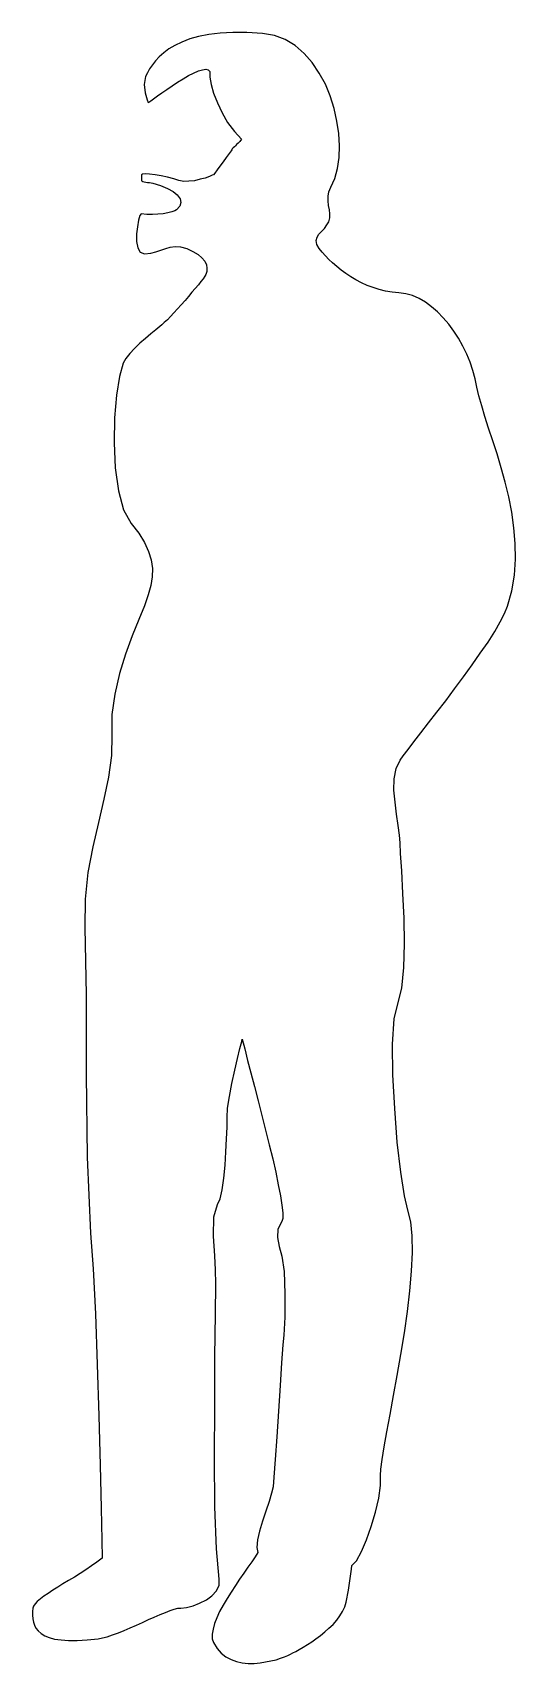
# Model space of a CAD drawing. Extents: x -521 to 29, y -536 to 1321.
import ezdxf

# ---------------------------------------------------------------- set-up
doc = ezdxf.new("R2010")
doc.units = 0
doc.header["$LTSCALE"] = 1270
doc.header["$MEASUREMENT"] = 0
doc.layers.get('0').update_dxf_attribs({"linetype": 'CONTINUOUS'})

msp = doc.modelspace()

# ---------------------------------------------------------------- linework, layer by layer
at = {"linetype": 'CONTINUOUS'}
for p, q in [((-320.6, 1318.3), (-332.2, 1316.1)), ((-307.6, 1319.9), (-320.6, 1318.3)), ((-293.1, 1320.5), (-307.6, 1319.9)), ((-277.1, 1320.5), (-293.1, 1320.5)), ((-259.4, 1319.6), (-277.1, 1320.5)), ((-245.8, 1317.4), (-259.4, 1319.6)), ((-366.3, 1301.9), (-371.9, 1297.5)), ((-359.3, 1306), (-366.3, 1301.9)), ((-351.4, 1309.8), (-359.3, 1306)), ((-342.3, 1313.3), (-351.4, 1309.8)), ((-332.2, 1316.1), (-342.3, 1313.3)), ((-233.6, 1312.7), (-245.8, 1317.4)), ((-222.2, 1305.7), (-233.6, 1312.7)), ((-212.1, 1296.9), (-222.2, 1305.7)), ((-384.9, 1283.7), (-388, 1279.3)), ((-381.4, 1288.4), (-384.9, 1283.7)), ((-377, 1293.1), (-381.4, 1288.4)), ((-371.9, 1297.5), (-377, 1293.1)), ((-203, 1286.5), (-212.1, 1296.9)), ((-194.8, 1274.5), (-203, 1286.5)), ((-392.7, 1270.4), (-394.3, 1261.6)), ((-390.5, 1274.8), (-392.7, 1270.4)), ((-388, 1279.3), (-390.5, 1274.8)), ((-362.5, 1260), (-356.2, 1264.1)), ((-356.2, 1264.1), (-349.9, 1267.9)), ((-349.9, 1267.9), (-343.6, 1271.7)), ((-343.6, 1271.7), (-337.9, 1274.5)), ((-337.9, 1274.5), (-332.5, 1277)), ((-332.5, 1277), (-327.8, 1278.3)), ((-327.8, 1278.3), (-324, 1278.9)), ((-324, 1278.9), (-321.2, 1278.3)), ((-321.2, 1278.3), (-319.6, 1276.1)), ((-319.6, 1276.1), (-319.6, 1269.8)), ((-319.6, 1269.8), (-318, 1261.3)), ((-187.8, 1261.9), (-194.8, 1274.5)), ((-394.3, 1261.6), (-393, 1251.8)), ((-393, 1251.8), (-390.9, 1243.9)), ((-386.7, 1243), (-383.6, 1245.2)), ((-383.6, 1245.2), (-379.2, 1248.4)), ((-379.2, 1248.4), (-374.1, 1252.1)), ((-374.1, 1252.1), (-368.5, 1255.9)), ((-368.5, 1255.9), (-362.5, 1260)), ((-318, 1261.3), (-315.2, 1251.5)), ((-315.2, 1251.5), (-310.8, 1240.5)), ((-182.2, 1248.4), (-187.8, 1261.9)), ((-177.8, 1234.2), (-182.2, 1248.4)), ((-390.9, 1243.9), (-389.6, 1240.8)), ((-389.6, 1240.8), (-389, 1241.4)), ((-389, 1241.4), (-386.7, 1243)), ((-310.8, 1240.5), (-305.4, 1229.1)), ((-305.4, 1229.1), (-299.1, 1218.1)), ((-174.6, 1219.7), (-177.8, 1234.2)), ((-299.1, 1218.1), (-291.5, 1208)), ((-291.5, 1208), (-283.4, 1199.2)), ((-172.4, 1205.5), (-174.6, 1219.7)), ((-292.8, 1189.4), (-293.8, 1188.1)), ((-291.5, 1190.4), (-292.8, 1189.4)), ((-290.3, 1191.6), (-291.5, 1190.4)), ((-289, 1193.2), (-290.3, 1191.6)), ((-287.1, 1194.8), (-289, 1193.2)), ((-285.2, 1196.7), (-287.1, 1194.8)), ((-283.4, 1199.2), (-285.2, 1196.7)), ((-171.8, 1191.6), (-172.4, 1205.5)), ((-172.1, 1178.4), (-171.8, 1191.6)), ((-304.2, 1173.6), (-307.9, 1168.6)), ((-300.7, 1178.4), (-304.2, 1173.6)), ((-297.5, 1182.8), (-300.7, 1178.4)), ((-295.3, 1185.9), (-297.5, 1182.8)), ((-294.4, 1187.2), (-295.3, 1185.9)), ((-293.8, 1188.1), (-294.4, 1187.2)), ((-174, 1165.8), (-172.1, 1178.4)), ((-396.2, 1159.5), (-397.2, 1158.8)), ((-397.2, 1158.8), (-397.2, 1156.6)), ((-397.2, 1156.6), (-397.2, 1155)), ((-397.2, 1155), (-397.2, 1153.8)), ((-397.2, 1153.8), (-397.2, 1152.2)), ((-397.2, 1152.2), (-396.8, 1151.6)), ((-396.8, 1151.6), (-395.9, 1151)), ((-392.7, 1159.8), (-396.2, 1159.5)), ((-388, 1159.5), (-392.7, 1159.8)), ((-381.7, 1158.8), (-388, 1159.5)), ((-374.8, 1157.6), (-381.7, 1158.8)), ((-367.5, 1156), (-374.8, 1157.6)), ((-360.6, 1154.1), (-367.5, 1156)), ((-354.6, 1152.2), (-360.6, 1154.1)), ((-349.2, 1151), (-354.6, 1152.2)), ((-343.3, 1151.3), (-349.2, 1151)), ((-336.9, 1151.9), (-343.3, 1151.3)), ((-330.6, 1153.5), (-336.9, 1151.9)), ((-324.6, 1155), (-330.6, 1153.5)), ((-319.9, 1156.6), (-324.6, 1155)), ((-316.8, 1158.2), (-319.9, 1156.6)), ((-315.2, 1158.8), (-316.8, 1158.2)), ((-313.6, 1160.7), (-315.2, 1158.8)), ((-311.1, 1164.2), (-313.6, 1160.7)), ((-307.9, 1168.6), (-311.1, 1164.2)), ((-181.5, 1144.7), (-177.1, 1154.4)), ((-177.1, 1154.4), (-174, 1165.8)), ((-395.9, 1151), (-394.3, 1150.6)), ((-394.3, 1150.6), (-392.4, 1150.3)), ((-392.4, 1150.3), (-390.5, 1150)), ((-390.5, 1150), (-388.3, 1149.7)), ((-388.3, 1149.7), (-386.4, 1149.4)), ((-386.4, 1149.4), (-384.5, 1149.1)), ((-384.5, 1149.1), (-375.7, 1146.5)), ((-375.7, 1146.5), (-367.8, 1143.1)), ((-367.8, 1143.1), (-361.2, 1139.6)), ((-361.2, 1139.6), (-356.5, 1135.8)), ((-356.5, 1135.8), (-353.3, 1131.4)), ((-184.7, 1134.2), (-183.7, 1139.3)), ((-184.7, 1128.9), (-184.7, 1134.2)), ((-183.7, 1139.3), (-181.5, 1144.7)), ((-397.8, 1114.1), (-399, 1112.2)), ((-391.2, 1113.4), (-397.8, 1114.1)), ((-372.6, 1114.4), (-378.6, 1113.8)), ((-367.2, 1115.3), (-372.6, 1114.4)), ((-362.8, 1116.6), (-367.2, 1115.3)), ((-359.3, 1117.5), (-362.8, 1116.6)), ((-357.4, 1118.8), (-359.3, 1117.5)), ((-353.6, 1122.9), (-357.4, 1118.8)), ((-352.4, 1127.3), (-353.6, 1122.9)), ((-353.3, 1131.4), (-352.4, 1127.3)), ((-184.1, 1123.8), (-184.7, 1128.9)), ((-183.1, 1118.8), (-184.1, 1123.8)), ((-182.8, 1114.1), (-183.1, 1118.8)), ((-182.8, 1109.7), (-182.8, 1114.1)), ((-401.9, 1099.6), (-402.8, 1091.4)), ((-400.6, 1107.1), (-401.9, 1099.6)), ((-399, 1112.2), (-400.6, 1107.1)), ((-384.9, 1113.4), (-391.2, 1113.4)), ((-378.6, 1113.8), (-384.9, 1113.4)), ((-191.9, 1094.5), (-188.8, 1097.7)), ((-188.8, 1097.7), (-186, 1101.5)), ((-186, 1101.5), (-183.7, 1105.2)), ((-183.7, 1105.2), (-182.8, 1109.7)), ((-402.8, 1091.4), (-402.8, 1082.9)), ((-402.8, 1082.9), (-401.6, 1075.6)), ((-364.7, 1076.2), (-359, 1076.9)), ((-359, 1076.9), (-353, 1076.6)), ((-198.2, 1083.8), (-197.3, 1087.6)), ((-197.6, 1079.4), (-198.2, 1083.8)), ((-194.8, 1074.7), (-197.6, 1079.4)), ((-197.3, 1087.6), (-195.1, 1091.1)), ((-195.1, 1091.1), (-191.9, 1094.5)), ((-401.6, 1075.6), (-398.7, 1070.6)), ((-398.7, 1070.6), (-394, 1068.7)), ((-394, 1068.7), (-386.7, 1069.3)), ((-386.7, 1069.3), (-380.8, 1070.9)), ((-380.8, 1070.9), (-375.1, 1072.8)), ((-375.1, 1072.8), (-369.7, 1074.7)), ((-369.7, 1074.7), (-364.7, 1076.2)), ((-353, 1076.6), (-345.8, 1074.7)), ((-345.8, 1074.7), (-338.8, 1071.5)), ((-338.8, 1071.5), (-332.8, 1068)), ((-332.8, 1068), (-328.4, 1064.3)), ((-328.4, 1064.3), (-325.3, 1060.2)), ((-325.3, 1060.2), (-323.4, 1056.1)), ((-191.6, 1070.6), (-194.8, 1074.7)), ((-187.8, 1066.5), (-191.6, 1070.6)), ((-183.7, 1062.4), (-187.8, 1066.5)), ((-179.6, 1058.3), (-183.7, 1062.4)), ((-327.2, 1040.3), (-329.7, 1037.2)), ((-325.3, 1043.1), (-327.2, 1040.3)), ((-324, 1045), (-325.3, 1043.1)), ((-322.8, 1048.5), (-324, 1045)), ((-323.4, 1056.1), (-322.8, 1052.3)), ((-322.8, 1052.3), (-322.8, 1048.5)), ((-174.9, 1054.2), (-179.6, 1058.3)), ((-169.9, 1050.1), (-174.9, 1054.2)), ((-164.5, 1046.3), (-169.9, 1050.1)), ((-158.8, 1042.5), (-164.5, 1046.3)), ((-152.9, 1039), (-158.8, 1042.5)), ((-339.8, 1024.9), (-343.6, 1020.1)), ((-336, 1029.3), (-339.8, 1024.9)), ((-332.5, 1033.4), (-336, 1029.3)), ((-329.7, 1037.2), (-332.5, 1033.4)), ((-146.6, 1035.6), (-152.9, 1039)), ((-140.2, 1032.7), (-146.6, 1035.6)), ((-133.3, 1030.2), (-140.2, 1032.7)), ((-126.4, 1028), (-133.3, 1030.2)), ((-119.1, 1026.1), (-126.4, 1028)), ((-111.6, 1024.9), (-119.1, 1026.1)), ((-104, 1024.2), (-111.6, 1024.9)), ((-96.1, 1023.3), (-104, 1024.2)), ((-88.5, 1021.1), (-96.1, 1023.3)), ((-356.2, 1005.9), (-360.3, 1001.5)), ((-352.1, 1010.7), (-356.2, 1005.9)), ((-347.7, 1015.4), (-352.1, 1010.7)), ((-343.6, 1020.1), (-347.7, 1015.4)), ((-81, 1017.9), (-88.5, 1021.1)), ((-73.7, 1013.5), (-81, 1017.9)), ((-66.8, 1008.5), (-73.7, 1013.5)), ((-59.9, 1002.5), (-66.8, 1008.5)), ((-376.4, 985.8), (-381.1, 982)), ((-374.1, 987.7), (-376.4, 985.8)), ((-371.3, 990.5), (-374.1, 987.7)), ((-367.8, 993.7), (-371.3, 990.5)), ((-364.4, 997.4), (-367.8, 993.7)), ((-360.3, 1001.5), (-364.4, 997.4)), ((-53.6, 995.9), (-59.9, 1002.5)), ((-47.3, 988.6), (-53.6, 995.9)), ((-41.6, 980.7), (-47.3, 988.6)), ((-399, 966.9), (-405.3, 960.9)), ((-392.7, 972.2), (-399, 966.9)), ((-386.7, 977.6), (-392.7, 972.2)), ((-381.1, 982), (-386.7, 977.6)), ((-36.2, 972.5), (-41.6, 980.7)), ((-31.2, 963.7), (-36.2, 972.5)), ((-415.1, 949.5), (-418, 944.2)), ((-410.7, 955.2), (-415.1, 949.5)), ((-405.3, 960.9), (-410.7, 955.2)), ((-26.8, 954.6), (-31.2, 963.7)), ((-23, 945.4), (-26.8, 954.6)), ((-422.4, 929), (-425.8, 907.6)), ((-418, 944.2), (-422.4, 929)), ((-19.8, 936), (-23, 945.4)), ((-17, 926.5), (-19.8, 936)), ((-15.1, 917), (-17, 926.5)), ((-12.9, 907), (-15.1, 917)), ((-425.8, 907.6), (-428, 881.8)), ((-9.7, 895.6), (-12.9, 907)), ((-6, 883.3), (-9.7, 895.6)), ((-428, 881.8), (-428.4, 853.4)), ((-1.9, 870.1), (-6, 883.3)), ((2.9, 855.9), (-1.9, 870.1)), ((7.9, 840.8), (2.9, 855.9)), ((-428.4, 853.4), (-427.1, 825)), ((12.6, 825), (7.9, 840.8)), ((-427.1, 825), (-423.6, 798.8)), ((17.1, 808.6), (12.6, 825)), ((-423.6, 798.8), (-417.6, 777.1)), ((21.1, 791.9), (17.1, 808.6)), ((24.6, 774.6), (21.1, 791.9)), ((-417.6, 777.1), (-409.1, 761.6)), ((-409.1, 761.6), (-400.3, 750.6)), ((27.1, 756.9), (24.6, 774.6)), ((-400.3, 750.6), (-393.7, 739.9)), ((28.4, 739), (27.1, 756.9)), ((-393.7, 739.9), (-389.3, 729.8)), ((-389.3, 729.8), (-386.1, 720.4)), ((28.7, 721), (28.4, 739)), ((-386.1, 720.4), (-384.9, 710.6)), ((-384.9, 710.6), (-385.2, 700.8)), ((27.5, 703), (28.7, 721)), ((-386.7, 691), (-389.6, 680.6)), ((-385.2, 700.8), (-386.7, 691)), ((24.6, 685.1), (27.5, 703)), ((-389.6, 680.6), (-394, 668)), ((19.9, 667.4), (24.6, 685.1)), ((-400.3, 652.3), (-407.9, 633.7)), ((-394, 668), (-400.3, 652.3)), ((11.4, 649.7), (16.4, 659.2)), ((16.4, 659.2), (19.9, 667.4)), ((-407.9, 633.7), (-415.4, 612.9)), ((-2.5, 626.7), (5.1, 638.7)), ((5.1, 638.7), (11.4, 649.7)), ((-415.4, 612.9), (-422.4, 590.8)), ((-20.5, 600.6), (-11.3, 614.1)), ((-11.3, 614.1), (-2.5, 626.7)), ((-30.5, 587), (-20.5, 600.6)), ((-422.4, 590.8), (-427.7, 567.5)), ((-40.6, 573.5), (-30.5, 587)), ((-427.7, 567.5), (-430.9, 544.1)), ((-60.8, 547), (-50.7, 559.9)), ((-50.7, 559.9), (-40.6, 573.5)), ((-430.9, 544.1), (-431.2, 520.8)), ((-70.3, 534.7), (-60.8, 547)), ((-431.2, 520.8), (-431.5, 497.5)), ((-87, 513.2), (-79.1, 523.3)), ((-79.1, 523.3), (-70.3, 534.7)), ((-99, 497.2), (-93.6, 504.4)), ((-93.6, 504.4), (-87, 513.2)), ((-431.5, 497.5), (-434.7, 472.9)), ((-107.2, 482.7), (-102.7, 492.1)), ((-102.7, 492.1), (-99, 497.2)), ((-434.7, 472.9), (-440, 447.7)), ((-109.7, 458.1), (-109.3, 471)), ((-109.3, 471), (-107.2, 482.7)), ((-440, 447.7), (-446.3, 421.2)), ((-108.4, 444.2), (-109.7, 458.1)), ((-106.8, 430.7), (-108.4, 444.2)), ((-104.9, 418), (-106.8, 430.7)), ((-446.3, 421.2), (-452.9, 393.5)), ((-103.4, 407), (-104.9, 418)), ((-452.9, 393.5), (-458.3, 364.2)), ((-102.7, 398.2), (-103.4, 407)), ((-102.1, 385.9), (-102.7, 398.2)), ((-100.8, 366.1), (-102.1, 385.9)), ((-458.3, 364.2), (-461.5, 333.9)), ((-99.6, 340.5), (-100.8, 366.1)), ((-98, 312.2), (-99.6, 340.5)), ((-461.5, 333.9), (-461.8, 301.7)), ((-461.8, 301.7), (-460.2, 225.2)), ((-97.7, 283.1), (-98, 312.2)), ((-98.3, 256), (-97.7, 283.1)), ((-100.5, 232.7), (-98.3, 256)), ((-460.2, 225.2), (-460.2, 134.4)), ((-104.9, 216.3), (-100.5, 232.7)), ((-109.3, 197.7), (-104.9, 216.3)), ((-111.2, 169), (-109.3, 197.7)), ((-285.2, 164), (-283, 171.9)), ((-283, 171.9), (-282.4, 174.7)), ((-282.4, 174.7), (-279.6, 163.4)), ((-110.9, 134), (-111.2, 169)), ((-290.9, 139.1), (-287.8, 152.6)), ((-287.8, 152.6), (-285.2, 164)), ((-279.6, 163.4), (-276.4, 150.4)), ((-276.4, 150.4), (-272.6, 136.3)), ((-460.2, 134.4), (-459.3, 40.1)), ((-294.4, 124), (-290.9, 139.1)), ((-272.6, 136.3), (-268.5, 120.8)), ((-108.7, 95.6), (-110.9, 134)), ((-296.9, 109.1), (-294.4, 124)), ((-268.5, 120.8), (-264.4, 104.4)), ((-299.7, 85.2), (-299.1, 95.9)), ((-299.1, 95.9), (-296.9, 109.1)), ((-264.4, 104.4), (-260, 87.7)), ((-105.9, 57.4), (-108.7, 95.6)), ((-300.4, 61.2), (-299.7, 74.5)), ((-299.7, 74.5), (-299.7, 85.2)), ((-260, 87.7), (-255.9, 71)), ((-301, 46.1), (-300.4, 61.2)), ((-255.9, 71), (-251.8, 54.3)), ((-101.8, 23.1), (-105.9, 57.4)), ((-459.3, 40.1), (-455.2, -46.3)), ((-302, 31), (-301, 46.1)), ((-251.8, 54.3), (-247.7, 38.2)), ((-247.7, 38.2), (-244.3, 23.1)), ((-303.5, 16.2), (-302, 31)), ((-244.3, 23.1), (-241.4, 8.9)), ((-97.7, -3.7), (-101.8, 23.1)), ((-307.6, -7.2), (-305.4, 3.2)), ((-305.4, 3.2), (-303.5, 16.2)), ((-241.4, 8.9), (-238.9, -3.7)), ((-314.9, -27.7), (-310.8, -13.5)), ((-310.8, -13.5), (-307.6, -7.2)), ((-238.9, -3.7), (-237.3, -14.4)), ((-237.3, -14.4), (-236.4, -23.3)), ((-93.9, -20.1), (-97.7, -3.7)), ((-315.2, -49.7), (-314.9, -27.7)), ((-237.3, -33), (-241.8, -41.9)), ((-236.4, -29.6), (-237.3, -33)), ((-236.4, -23.3), (-236.4, -29.6)), ((-90.4, -33.3), (-93.9, -20.1)), ((-88.9, -49.4), (-90.4, -33.3)), ((-455.2, -46.3), (-452.3, -86.9)), ((-313.9, -72.1), (-315.2, -49.7)), ((-241.8, -41.9), (-242.4, -51.3)), ((-242.4, -51.3), (-240.5, -61.4)), ((-88.5, -68.3), (-88.9, -49.4)), ((-313, -87.9), (-313.9, -72.1)), ((-240.5, -61.4), (-237.3, -72.4)), ((-237.3, -72.4), (-234.8, -90.1)), ((-89.5, -89.5), (-88.5, -68.3)), ((-452.3, -86.9), (-449.8, -138.3)), ((-312.7, -103.9), (-313, -87.9)), ((-234.8, -90.1), (-233.9, -115.3)), ((-91.4, -111.8), (-89.5, -89.5)), ((-313, -138.6), (-312.7, -103.9)), ((-233.9, -115.3), (-233.9, -141.8)), ((-94.2, -135.5), (-91.4, -111.8)), ((-449.8, -138.3), (-447.6, -195.7)), ((-313.6, -186.8), (-313, -138.6)), ((-233.9, -141.8), (-235.1, -162.3)), ((-97.7, -159.7), (-94.2, -135.5)), ((-235.1, -162.3), (-236.1, -173.6)), ((-101.8, -184.3), (-97.7, -159.7)), ((-236.1, -173.6), (-237.6, -193.8)), ((-105.9, -208.3), (-101.8, -184.3)), ((-447.6, -195.7), (-445.7, -254.3)), ((-313.9, -242.6), (-313.6, -186.8)), ((-237.6, -193.8), (-239.2, -219.9)), ((-239.2, -219.9), (-241.1, -248.9)), ((-110, -231.3), (-105.9, -208.3)), ((-114.1, -252.7), (-110, -231.3)), ((-445.7, -254.3), (-444.4, -310.4)), ((-314.2, -301.6), (-313.9, -242.6)), ((-241.1, -248.9), (-243, -278)), ((-117.9, -272.6), (-114.1, -252.7)), ((-243, -278), (-244.9, -304.1)), ((-120.7, -289.6), (-117.9, -272.6)), ((-123.2, -304.1), (-120.7, -289.6)), ((-444.4, -310.4), (-443.2, -359.3)), ((-313.6, -357.7), (-314.2, -301.6)), ((-244.9, -304.1), (-246.5, -324)), ((-124.8, -322.1), (-124.5, -315.1)), ((-124.5, -315.1), (-123.2, -304.1)), ((-246.5, -324), (-247.4, -335.3)), ((-127, -347.9), (-125.1, -333.7)), ((-125.1, -333.7), (-124.8, -322.1)), ((-251.8, -351.7), (-255.6, -362.7)), ((-249, -342.3), (-251.8, -351.7)), ((-247.4, -335.3), (-249, -342.3)), ((-130.8, -364), (-127, -347.9)), ((-443.2, -359.3), (-442.5, -395.8)), ((-311.7, -405.6), (-313.6, -357.7)), ((-255.6, -362.7), (-259.4, -374.1)), ((-135.5, -380.1), (-130.8, -364)), ((-262.9, -385.4), (-265.1, -395.5)), ((-259.4, -374.1), (-262.9, -385.4)), ((-140.9, -395.5), (-135.5, -380.1)), ((-442.5, -395.8), (-442.2, -416.3)), ((-308.6, -440.3), (-311.7, -405.6)), ((-265.1, -395.5), (-266, -404)), ((-266, -404), (-264.8, -409.7)), ((-146.6, -408.8), (-140.9, -395.5)), ((-454.2, -425.2), (-460.8, -429.6)), ((-448.2, -420.8), (-454.2, -425.2)), ((-442.2, -416.3), (-448.2, -420.8)), ((-276.1, -426.7), (-280.8, -433.4)), ((-271.7, -420.4), (-276.1, -426.7)), ((-267.9, -414.8), (-271.7, -420.4)), ((-264.8, -409.7), (-267.9, -414.8)), ((-157.9, -428.9), (-157.6, -424.8)), ((-157.6, -424.8), (-152.2, -419.2)), ((-152.2, -419.2), (-146.6, -408.8)), ((-480.4, -441.9), (-486.7, -445.7)), ((-473.7, -437.8), (-480.4, -441.9)), ((-467.1, -433.7), (-473.7, -437.8)), ((-460.8, -429.6), (-467.1, -433.7)), ((-308.9, -447.2), (-308.6, -440.3)), ((-285.6, -440.3), (-290.3, -447.5)), ((-280.8, -433.4), (-285.6, -440.3)), ((-161.4, -452.9), (-159.5, -439.3)), ((-159.5, -439.3), (-157.9, -428.9)), ((-512.5, -462.7), (-516, -465.5)), ((-508.4, -459.5), (-512.5, -462.7)), ((-503.7, -456.4), (-508.4, -459.5)), ((-498.3, -452.9), (-503.7, -456.4)), ((-492.7, -449.4), (-498.3, -452.9)), ((-486.7, -445.7), (-492.7, -449.4)), ((-331, -467.7), (-323.4, -463.9)), ((-323.4, -463.9), (-317.1, -459.2)), ((-317.1, -459.2), (-312, -453.5)), ((-312, -453.5), (-308.9, -447.2)), ((-299.7, -462.4), (-304.2, -469.9)), ((-295.3, -455.1), (-299.7, -462.4)), ((-290.3, -447.5), (-295.3, -455.1)), ((-164.2, -466.5), (-161.4, -452.9)), ((-521, -473.1), (-521.3, -477.2)), ((-521.3, -477.2), (-521.3, -481.3)), ((-521.3, -481.3), (-521, -485.4)), ((-520.4, -470.9), (-521, -473.1)), ((-518.5, -468.3), (-520.4, -470.9)), ((-516, -465.5), (-518.5, -468.3)), ((-382.7, -483.5), (-376, -480.6)), ((-376, -480.6), (-370, -478.1)), ((-370, -478.1), (-364.7, -475.9)), ((-364.7, -475.9), (-360, -474.3)), ((-360, -474.3), (-355.9, -473.4)), ((-355.9, -473.4), (-352.4, -473.1)), ((-352.4, -473.1), (-346.1, -472.4)), ((-346.1, -472.4), (-338.5, -470.5)), ((-338.5, -470.5), (-331, -467.7)), ((-308.3, -477.2), (-311.4, -484.1)), ((-304.2, -469.9), (-308.3, -477.2)), ((-174.9, -487), (-171.4, -481.9)), ((-171.4, -481.9), (-168.3, -476.9)), ((-168.3, -476.9), (-165.8, -471.8)), ((-165.8, -471.8), (-164.2, -466.5)), ((-521, -485.4), (-520.4, -489.2)), ((-520.4, -489.2), (-519.1, -492.6)), ((-519.1, -492.6), (-517.6, -496.1)), ((-517.6, -496.1), (-515, -499.2)), ((-515, -499.2), (-511.6, -502.1)), ((-423.6, -501.5), (-417, -498.6)), ((-417, -498.6), (-410.1, -495.8)), ((-410.1, -495.8), (-403.1, -492.6)), ((-403.1, -492.6), (-396.2, -489.5)), ((-396.2, -489.5), (-389.3, -486.3)), ((-389.3, -486.3), (-382.7, -483.5)), ((-315.8, -497), (-316.8, -502.7)), ((-314.2, -490.7), (-315.8, -497)), ((-311.4, -484.1), (-314.2, -490.7)), ((-193.5, -504.3), (-188.5, -500.2)), ((-188.5, -500.2), (-183.7, -496.1)), ((-183.7, -496.1), (-179, -491.7)), ((-179, -491.7), (-174.9, -487)), ((-511.6, -502.1), (-507.5, -504.6)), ((-507.5, -504.6), (-502.4, -506.8)), ((-502.4, -506.8), (-496.5, -508.4)), ((-496.5, -508.4), (-488.9, -509.3)), ((-488.9, -509.3), (-480.4, -510)), ((-480.4, -510), (-470.6, -510)), ((-470.6, -510), (-459.3, -509.3)), ((-459.3, -509.3), (-446.6, -508.1)), ((-446.6, -508.1), (-441.6, -507.1)), ((-441.6, -507.1), (-436.2, -505.9)), ((-436.2, -505.9), (-430.3, -503.6)), ((-430.3, -503.6), (-423.6, -501.5)), ((-316.8, -502.7), (-316.8, -508.1)), ((-316.8, -508.1), (-315.2, -512.5)), ((-315.2, -512.5), (-311.1, -519.1)), ((-311.1, -519.1), (-306.4, -524.5)), ((-217.5, -520.4), (-213.1, -517.8)), ((-213.1, -517.8), (-208.3, -514.7)), ((-208.3, -514.7), (-203.3, -511.5)), ((-203.3, -511.5), (-198.6, -508.1)), ((-198.6, -508.1), (-193.5, -504.3)), ((-306.4, -524.5), (-301, -528.6)), ((-301, -528.6), (-295, -531.7)), ((-295, -531.7), (-289, -533.9)), ((-289, -533.9), (-282.4, -535.5)), ((-282.4, -535.5), (-275.8, -536.1)), ((-275.8, -536.1), (-268.9, -536.1)), ((-268.9, -536.1), (-262.2, -535.5)), ((-262.2, -535.5), (-255.9, -534.5)), ((-255.9, -534.5), (-249.9, -533.3)), ((-249.9, -533.3), (-243.9, -532)), ((-243.9, -532), (-238.9, -530.1)), ((-238.9, -530.1), (-234.2, -528.6)), ((-234.2, -528.6), (-230.4, -527)), ((-230.4, -527), (-227.6, -525.7)), ((-227.6, -525.7), (-224.7, -524.1)), ((-224.7, -524.1), (-221.3, -522.6)), ((-221.3, -522.6), (-217.5, -520.4))]:
    msp.add_line(p, q, dxfattribs=at)

doc.saveas('drawing.dxf')
